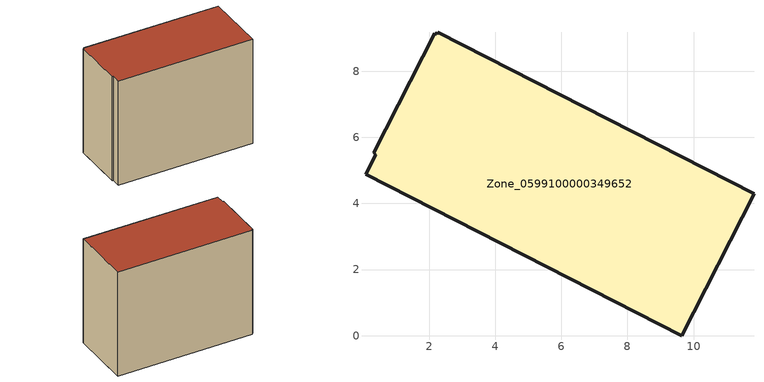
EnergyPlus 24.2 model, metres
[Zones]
Zone_0599100000349652
 floor ground (C_G): 2.17,9.15 2.23,9.12 2.26,9.18 11.83,4.29 9.63,0 0.07,4.88 0.38,5.48 0.32,5.54 z3.91
 wall outside (C_F): 2.17,9.15 0.32,5.54 0.38,5.48 0.07,4.88 9.63,0 11.83,4.29 2.26,9.18 2.23,9.12 2.17,9.15 z3.91:12.52
 roof outside (C_R): 2.23,9.12 2.17,9.15 0.32,5.54 0.38,5.48 0.07,4.88 9.63,0 11.83,4.29 2.26,9.18 z12.52
[BUILDING]
Pand.0599100000349652: North Axis=0; Terrain=City; Loads Convergence Tolerance Value=0.04; Temperature Convergence Tolerance Value=0.4; Solar Distribution=FullExterior; Maximum Number of Warmup Days=25; Minimum Number of Warmup Days=1
[Site:Location]
Rotterdam.The.Hague.AP_ZH_NLD Design_Conditions: Latitude=51.96; Longitude=4.45; Time Zone=1; Elevation=-4.5
[SITE:GROUNDTEMPERATURE:BUILDINGSURFACE]
18, 18, 18, 18, 18, 18, 18, 18, 18, 18, 18, 18
[MATERIAL] Thermal Absorptance=0.9; Solar Absorptance=0.7; Visible Absorptance=0.7
Name | Roughness | Thickness | Conductivity | Density | Specific Heat
G.TI.1992-2005 | MediumSmooth | 0.15 | 0.06 | 540 | 1210
F.TI.1992-2005 | Rough | 0.3 | 0.12 | 1920 | 840
R.TI.1992-2005 | MediumRough | 0.2 | 0.08 | 1500 | 1000
[CONSTRUCTION]
C_G: G.TI.1992-2005
C_F: F.TI.1992-2005
C_R: R.TI.1992-2005
[ZONE]
Zone_0599100000349652: Type=1; Multiplier=1; Ceiling Height=Autocalculate; Volume=Autocalculate; Floor Area=autocalculate; Part of Total Floor Area=Yes
[ZONEINFILTRATION:DESIGNFLOWRATE]
Infil_Zone_0599100000349652: Zone or ZoneList or Space or SpaceList=Zone_0599100000349652; Schedule=AlwaysOn; Design Flow Rate Calculation Method=Flow/Area; Flow Rate per Floor Area=0.0015; Constant Term Coefficient=1; Temperature Term Coefficient=0; Velocity Term Coefficient=0; Velocity Squared Term Coefficient=0
[HVACTEMPLATE:ZONE:IDEALLOADSAIRSYSTEM]
Zone_0599100000349652: Maximum Heating Supply Air Temperature=50; Minimum Cooling Supply Air Temperature=13; Maximum Heating Supply Air Humidity Ratio=0.0156; Minimum Cooling Supply Air Humidity Ratio=0.0077; Heating Limit=NoLimit; Cooling Limit=NoLimit; Dehumidification Control Type=ConstantSensibleHeatRatio; Cooling Sensible Heat Ratio=0.7; Dehumidification Setpoint=60; Humidification Control Type=None; Humidification Setpoint=30; Outdoor Air Method=None; Outdoor Air Flow Rate per Person=0.00944; Outdoor Air Flow Rate per Zone Floor Area=0; Outdoor Air Flow Rate per Zone=0; Demand Controlled Ventilation Type=None; Outdoor Air Economizer Type=NoEconomizer; Heat Recovery Type=None; Sensible Heat Recovery Effectiveness=0.7; Latent Heat Recovery Effectiveness=0.65
[ZONECONTROL:THERMOSTAT]
ThermostatControl_Zone_0599100000349652: Zone or ZoneList=Zone_0599100000349652; Control Type Schedule=DualSetpointControlType; Control 1=Thermostat_Zone_0599100000349652; Temperature Difference Between Cutout And Setpoint=0
[THERMOSTATSETPOINT:DUALSETPOINT]
Thermostat_Zone_0599100000349652: Heating Setpoint Temperature Schedule=HeatingSetpoint_Zone_0599100000349652; Cooling Setpoint Temperature Schedule=CoolingSetpoint_Zone_0599100000349652
[SCHEDULE:COMPACT]
HeatingSetpoint_Zone_0599100000349652: Through: 12/31, For: AllDays, Until: 24:00, 21
CoolingSetpoint_Zone_0599100000349652: Through: 12/31, For: AllDays, Until: 24:00, 24
DualSetpointControlType: Through: 12/31, For: AllDays, Until: 24:00, 4
AlwaysOn: Through: 12/31, For: AllDays, Until: 24:00, 1
